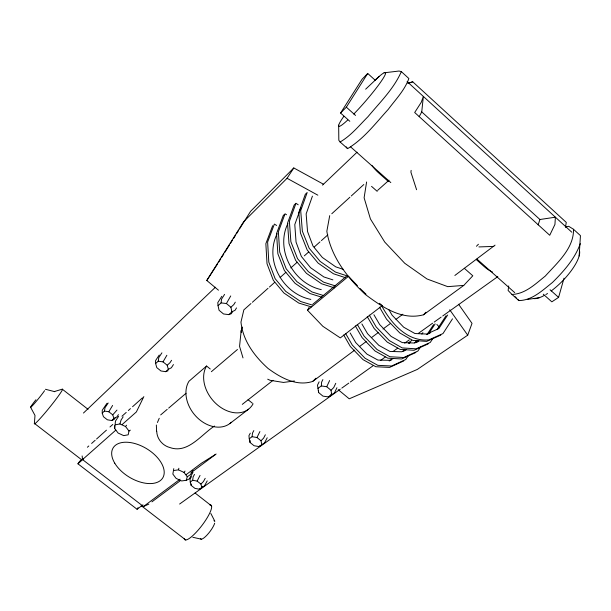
<?xml version="1.0" encoding="UTF-8"?>
<svg xmlns="http://www.w3.org/2000/svg" width="611" height="611" viewBox="0 0 611 611"><rect width="100%" height="100%" fill="white"/><g stroke="black" fill="none" stroke-linecap="round" stroke-linejoin="round"><path stroke-width="0.92" d="M115.105 417.932L114.066 419.49L111.691 420.521L107.353 419.788L103.435 416.717L102.228 413.105L102.258 410.233L107.017 403.268M130.342 430.167L128.982 431.045L128.195 434.803L123.697 435.628L118.129 433.054L114.7 428.578L115.471 421.063L118.61 416.328M579.136 256.001L580.45 235.632L573.508 229.278L568.681 226.291L566 226.948M573.508 229.278C573.935 248.417 557.087 262.951 545.279 276.088C535.419 283.901 525.323 294.028 511.957 294.433L508.131 290.508L508.711 285.91M202.356 486.341L201.439 488.013L199.346 489.205L194.94 488.372L191.174 485.417L191.22 484.004M331.139 394.126L330.337 395.806L328.306 396.913L322.929 396.119L318.667 392.59L317.987 388.382L321.317 385.938L321.638 382.104L322.875 379.584M242.376 327.061L241.177 330.666L239.558 346.361L243.002 357.909M421.743 111.874L423.362 96.446L421.216 102.365L414.686 112.508L549.732 235.266L554.941 224.428L555.384 217.195L539.918 219.509L421.743 111.874L419.184 116.693M261.012 445.396L258.934 446.557L254.084 445.74L250.082 442.524L249.25 438.782L252.099 436.697L252.496 433.084L253.825 430.572M411.142 170.37L410.913 172.226L416.587 189.731M232.203 312.168L231.225 313.756L228.827 314.627L223.527 313.97L219.074 310.289L218.043 305.706L221.075 302.896L221.572 299.115L224.581 294.38M191.174 485.417L190.227 482.064L192.686 480.261L193.137 476.84L194.504 474.411M168.124 370.709L165.726 371.671L160.953 370.969L156.783 367.623L155.637 363.568L158.218 361.185L158.768 357.603L161.923 352.837M366.6 181.986L364.11 197.788L370.434 218.959L384.754 242.086L404.734 263.272L426.967 278.952L447.733 286.651L463.764 285.413L472.799 275.798L464.291 268.282M565.481 227.307L566.267 222.396L412.738 81.805L407.812 83.211M102.228 413.105L104.443 411.043L105.031 407.652L108.2 403M329.711 215.652L326.839 231.271C330.925 256.628 347.147 277.417 365.424 294.54C382.074 306.882 401.656 320.676 423.484 314.802L463.764 285.413M173.776 468.645L172.852 474.083L176.098 478.39L181.635 480.949L186.263 480.292L189.273 478.925L192.969 472.379M173.807 470.539L178.443 469.836L178.87 468.247M543.294 294.212L551.832 301.842L558.584 297.389L564.022 278.181M186.263 480.292L187.272 476.763L190.548 474.518L192.862 470.424M115.426 424.798L119.916 423.942L121.085 419.971L123.17 416.809M538.161 224.848L539.918 219.509M312.42 196.131L306.142 213.911L307.547 231.554L312.992 246.042L322.341 257.452L335.737 266.847L343.321 269.367M307.18 192.518L300.704 210.665L302.353 231.157L309.143 248.203L320.149 261.409L335.47 272.071L348.331 276.287M300.856 207.717L294.792 224.565L296.052 242.101L301.368 256.452L310.594 267.717L323.868 276.951L332.896 279.869M338.234 389.688L349.225 398.815L417.351 369.411L467.721 335.179L472.02 323.379L458.586 304.263M287.941 223.458C275.057 249.494 293.303 283.603 321.271 289.622M277.211 233.623C264.028 259.942 282.427 293.776 310.839 299.413M274.415 224.023L267.618 242.025L268.809 262.119L275.149 278.7L285.742 291.394L300.658 301.513L312.32 305.065M272.659 225.703L265.854 243.697L267.022 263.769L273.338 280.327L283.901 292.997L298.794 303.079L311.35 306.89M157.432 422.491L159.242 418.275M384.075 72.808L399.059 71.029L401.335 71.624C393.797 88.908 379.821 102.419 367.929 116.747C359.092 125.561 351.05 135.665 340.106 141.989L338.822 140.293L338.67 125.202M580.313 243.652C574.752 258.919 563.808 271.246 552.428 282.503C542.522 290.301 532.303 300.383 518.892 300.589L511.957 294.433M321.317 385.938L326.732 386.717L329.619 380.546M252.099 436.697L256.971 437.514L259.904 431.572M336.936 387.733L334.545 392.804L328.306 396.913M335.76 383.303L333.759 387.519L331.025 390.276L331.666 394.507M192.686 480.261L197.116 481.094L200.034 475.427M143.852 396.6L136.368 411.951L122.208 424.485M319.133 381.822L317.483 385.167L317.987 388.382M221.075 302.896L226.414 303.53L230.721 295.945M158.218 361.185L163.022 361.872L166.864 355.274M267.198 437.782L264.601 442.83L258.934 446.557M265.35 434.772L263.608 438.14L260.996 440.752L261.798 444.502M104.443 411.043L108.811 411.768L112.592 405.444M250.281 433.191L248.944 435.696L249.25 438.782M382.455 305.447L340.304 337.906L322.852 326.305L307.516 310.266L309.12 307.295M207.213 480.903L204.54 485.791L199.346 489.205M205.204 478.329L203.41 481.59L200.912 484.065L201.821 487.433M191.48 476.603L190.074 479.1L190.227 482.064M82.271 459.014L79.529 461.442L77.941 463.81L137.07 509.269L138.033 507.642M236.526 307.913L235.059 310.296L231.89 311.854L228.827 314.627M235.311 302.17L233.837 304.553L230.905 307.257L231.89 311.854M218.478 290.202L206.785 280.487L243.667 221.686L287.063 178.29L293.792 167.949L323.364 184.171M217.73 263.677L206.785 280.487M218.746 262.066L220.762 258.843M221.778 257.231L223.794 254.016M224.81 252.404L229.354 245.156M230.37 243.545L232.386 240.322M233.402 238.718L235.418 235.495M236.434 233.883L238.45 230.66M239.466 229.049L250.579 211.337L293.792 167.949M349.813 121.291L340.571 113.027L346.345 107.177L367.723 73.45L375.475 80.492M340.571 113.027L362.079 79.239L367.723 73.45M221.808 296.335L217.791 302.636L218.043 305.706M173.44 364.561L171.386 367.761L168.331 369.319L165.726 371.671M452.499 318.827L442.975 333.568L428.853 339.892C407.094 341.885 390.857 323.104 381.6 305.584M171.561 360.284L170.011 362.682L167.223 365.256L168.331 369.319M447.68 314.978L438.828 328.573L426.631 334.034L414.93 333.53L403.688 327.213L392.125 315.223L388.917 309.785M437.186 329.314L446.091 315.688M432.802 338.555L430.266 342.435L416.114 348.82L402.259 347.926L389.283 340.564L376.239 327.022L369.273 315.085M427.089 334.423L433.589 324.594M429.159 332.957L435.154 323.883M159.234 355.044L155.553 360.605L155.637 363.568M420.941 346.437L417.863 351.081L403.695 357.519L389.887 356.732L377.01 349.515L364.11 336.157L357.259 324.342M118.435 414.617L116.877 416.954L113.936 418.489L111.691 420.521M116.968 410.08L112.752 414.861L113.936 418.489M416.335 342.427L417.344 340.923M421.888 334.118L422.896 332.613M414.816 343.107L416.335 340.839M408.354 355.663L405.765 359.52L391.582 366.012L377.819 365.325L365.034 358.237L352.28 345.055L345.62 333.507M404.306 350.935L405.33 349.431M409.408 343.397L411.44 340.38M402.84 351.577L404.375 349.316M408.453 343.29L409.477 341.778M187.272 476.763L184.033 472.425L185.026 471.089M128.982 431.045L125.553 426.531L126.576 425.203M454.859 275.469L495.047 245.141M423.484 314.802L425.951 312.221M476.45 246.264L478.428 244.24M250.961 303.537L243.842 309.899L240.963 322.089C242.895 340.755 254.504 356.251 268.076 368.471C280.785 377.781 296.503 386.633 312.672 381.447L315.971 378.209M284.466 214.354L283.267 215.507L276.562 233.555L277.875 253.756L284.329 270.467L295.029 283.298L310.06 293.555L321.783 297.206M295.373 203.875L294.143 205.052L287.537 223.145L289.003 243.484L295.609 260.347L306.447 273.346L321.615 283.787L334.316 287.834M306.554 193.122L305.294 194.329L298.802 212.468L300.421 232.936L307.18 249.96L318.163 263.135L333.469 273.766L345.452 277.677M83.455 413.044L215.431 287.223M322.524 185.125L357.068 152.185M365.653 89.198L379.24 76.375M331.796 213.743L349.897 197.231M351.287 195.963L363.812 184.53M87.388 447.244L88.801 445.977M91.627 443.441L95.156 440.279M96.569 439.011L106.444 430.152M109.972 426.982L112.798 424.454M121.971 416.221L126.21 412.425M128.325 410.523L130.441 408.629M132.556 406.727L142.439 397.868M252.381 302.269L268.038 288.285M269.459 287.01L274.438 282.565M280.136 277.478L285.826 272.391M290.805 267.939L297.213 262.218M304.324 255.864L308.593 252.053M314.283 246.966L319.981 241.88M321.401 240.604L327.809 234.884M377.613 190.388L389.001 180.214M148.863 504.113L143.47 506.511L82.554 459.579L115.83 430.121M77.941 463.81L83.417 458.968M210.237 368.991L206.587 366.027L188.959 381.264A29.802 22.485 50.9 0 0 197.3 417.672A29.802 22.485 50.9 0 0 231.37 422.277M160.685 414.907L167.2 409.347M168.651 408.117L186.027 393.301M211.375 371.702L237.45 349.484M312.771 304.263L346.376 276.332M307.516 310.266L348.484 276.294L357.435 285.711M214.514 426.05C201.332 434.467 187.989 454.004 169.957 447.55C162.663 445.732 156.844 438.835 156.752 431.259M242.284 404.367L273.048 380.332M230.042 423.423L248.524 409.202M137.07 509.269L142.959 504.854M143.47 506.511L180.039 479.2M186.134 474.655L201.363 463.275L216.141 454.019M312.672 381.447L354.716 350.111M359.299 346.689L366.18 341.564M371.534 337.57L378.408 332.445M382.998 329.024L390.643 323.326M395.997 319.339L402.87 314.214M151.925 501.837L180.214 480.773M190.915 472.799L215.377 454.584M179.611 504.037L340.258 389.207M341.816 388.1L348.797 383.105M350.347 381.997L372.855 365.913M380.622 360.36L385.274 357.03M393.033 351.485L397.692 348.155M404.681 343.168L409.332 339.838M418.65 333.178L432.619 323.196M434.169 322.089L441.157 317.094M442.708 315.986L497.812 276.6M340.106 141.989L347.613 148.649C363.919 138.865 375.643 123.178 388.298 109.316C395.607 99.44 404.673 90.291 408.866 78.521L401.335 71.624M393.599 358.443L389.52 360.314L377.919 360.07L366.928 354.105L355.747 342.603L350.172 332.964M389.169 360.971L391.62 359.848M403.772 360.91L389.589 367.41L375.834 366.737L363.071 359.673L350.34 346.521L343.695 334.988M406.475 349.545L401.587 351.768L389.948 351.447L378.873 345.368L367.562 333.705L361.903 323.967M415.831 352.501L401.656 358.955L387.855 358.183L374.994 350.981L362.117 337.654L355.289 325.862M415.938 342.649L418.382 341.541M418.841 340.808L413.953 343.015L402.282 342.603L391.124 336.401L379.683 324.578L373.924 314.734M428.181 343.886L414.021 350.279L400.174 349.416L387.221 342.076L374.199 328.558L367.249 316.643M426.936 334.446L430.19 332.987M440.837 335.057L426.707 341.396L412.815 340.419L399.762 332.934L386.587 319.232L379.523 307.188M408.263 83.386L412.738 81.805M527.316 299.466L539.49 297.649M294.433 380.981L283.435 382.433L270.123 380.302L267.694 379.202M493.841 246.409L478.909 246.928M192.832 537.283L201.378 539.192M45.42 389.268L54.738 391.666L54.318 391.567L61.932 389.276A22.424 1.497 -51 0 1 49.842 407.117A22.424 1.497 -51 0 1 34.392 423.339L34.995 415.442L30.55 407.17M323.7 295.609L311.961 291.943L296.915 281.656L286.192 268.794L279.708 252.06L278.372 231.836L285.062 213.781L286.536 214.774M335.378 285.917L323.57 282.137L308.379 271.666L297.519 258.636L290.882 241.742L289.393 221.381L295.984 203.28L298.206 204.8M119.916 423.942L125.553 426.531M178.443 469.836L184.033 472.425M287.063 178.29L317.835 195.176M213.934 520.717L214.858 521.298L210.826 513.461M275.141 224.512L276.6 225.49M366.027 294.189L359.986 288.407M379.324 303.3L381.669 304.912M34.835 423.728L81.53 459.686M141.156 505.618L185.767 539.971M62.574 389.398L88.053 409.324M195.085 493.024L211.536 505.893M108.811 411.768L112.752 414.861M197.116 481.094L200.912 484.065M163.022 361.872L167.223 365.256M256.971 437.514L260.996 440.752M248.035 399.686L252.374 403.207M226.414 303.53L230.905 307.257M326.732 386.717L331.025 390.276M371.549 186.363L377.208 191.358M350.363 146.655L390.826 182.597M476.931 259.064L514.729 292.631M388.474 181.604L378.492 172.745A25.311 14.267 48.2 0 1 371.923 165.466M476.389 259.667L484.149 266.549A24.723 13.595 52.4 0 0 492.497 272.04M346.345 107.177L355.571 115.448M550.068 289.759L558.584 297.389M407.102 81.569L571.812 232.218M514.966 296.579L516.28 297.916M517.586 299.253L518.892 300.589M436.865 324.433L439.294 327.061M346.216 146.854L347.613 148.649M449.719 309.785L467.721 335.179M318.331 390.429L318.667 392.59M82.149 455.943L82.554 459.579M241.177 330.666L241.284 332.537M249.991 440.371L250.082 442.524M114.57 425.791L114.7 428.578M156.355 425.019L156.592 431.03M253.099 403.795A30.481 22.523 50.8 0 1 218.028 405.399A30.481 22.523 50.8 0 1 206.587 366.027M44.557 390.704A11.83 0.657 -50.9 0 1 32.139 406.01A11.83 0.657 -50.9 0 1 35.934 399.739M209.817 504.915A21.706 5.048 -52.7 0 1 202.088 525.284A21.706 5.048 -52.7 0 1 184.224 538.734M214.682 523.192A11.403 2.78 -52.8 0 1 207.182 534.892A11.403 2.78 -52.8 0 1 200.5 538.551M579.618 251.274A34.033 11.158 -45.9 0 1 551.183 290.958M547.54 293.494A34.033 11.158 -45.9 0 1 545.822 294.555M544.126 295.518A34.033 11.158 -45.9 0 1 533.747 298.634M374.787 80.469A35.575 3.735 -49 0 1 383.112 78.429A35.575 3.735 -49 0 1 353.777 114.051M347.728 120.016A35.575 3.735 -49 0 1 343.863 116.311M114.761 463.207A28.992 16.665 31.1 0 0 160.227 480.674A28.992 16.665 31.1 0 0 138.789 444.831A28.992 16.665 31.1 0 0 114.761 463.207"/></g></svg>
